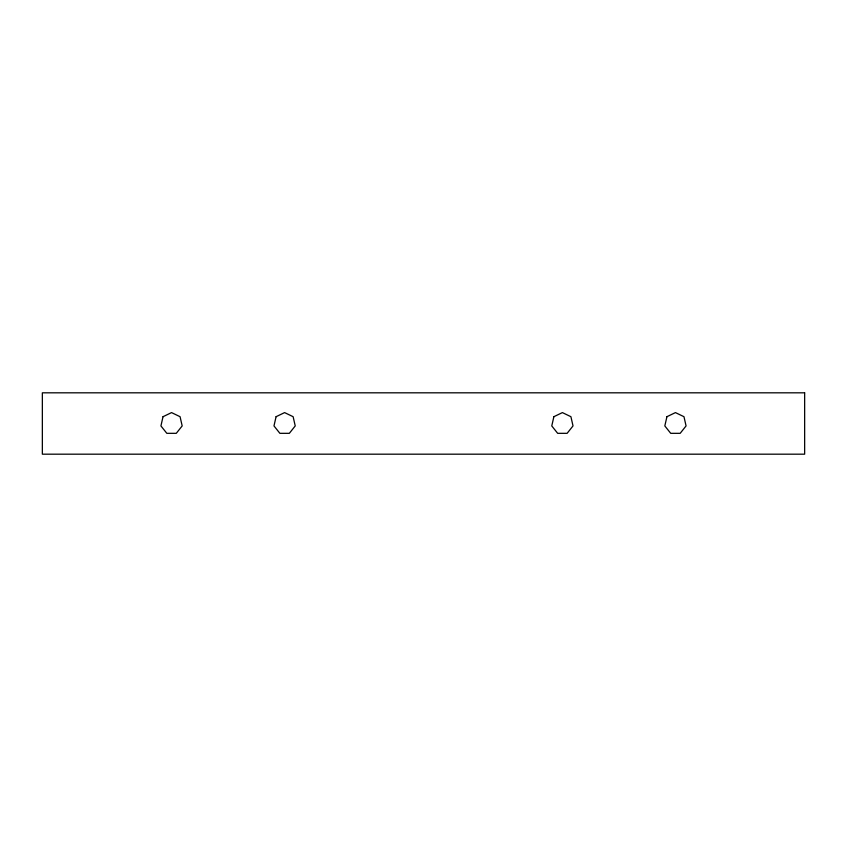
<?xml version="1.0" encoding="UTF-8"?>
<svg xmlns="http://www.w3.org/2000/svg" width="847" height="847" viewBox="0 0 847 847"><rect width="100%" height="100%" fill="white"/><g stroke="black" fill="none" stroke-linecap="round" stroke-linejoin="round"><path stroke-width="1.27" d="M163.026 416.703L160.93 425.925L166.827 433.325L176.282 433.325L182.179 425.925L180.072 416.703L171.549 412.595L163.026 416.703M276.08 416.703L273.983 425.925L279.881 433.325L289.335 433.325L295.232 425.925L293.126 416.703L284.603 412.595L276.08 416.703M553.874 416.703L551.768 425.925L557.665 433.325L567.119 433.325L573.017 425.925L570.92 416.703L562.397 412.595L553.874 416.703M666.928 416.703L664.821 425.925L670.718 433.325L680.173 433.325L686.07 425.925L683.974 416.703L675.451 412.595L666.928 416.703M804.65 392.817L42.35 392.817L42.35 454.183L804.65 454.183L804.65 392.817"/></g></svg>
